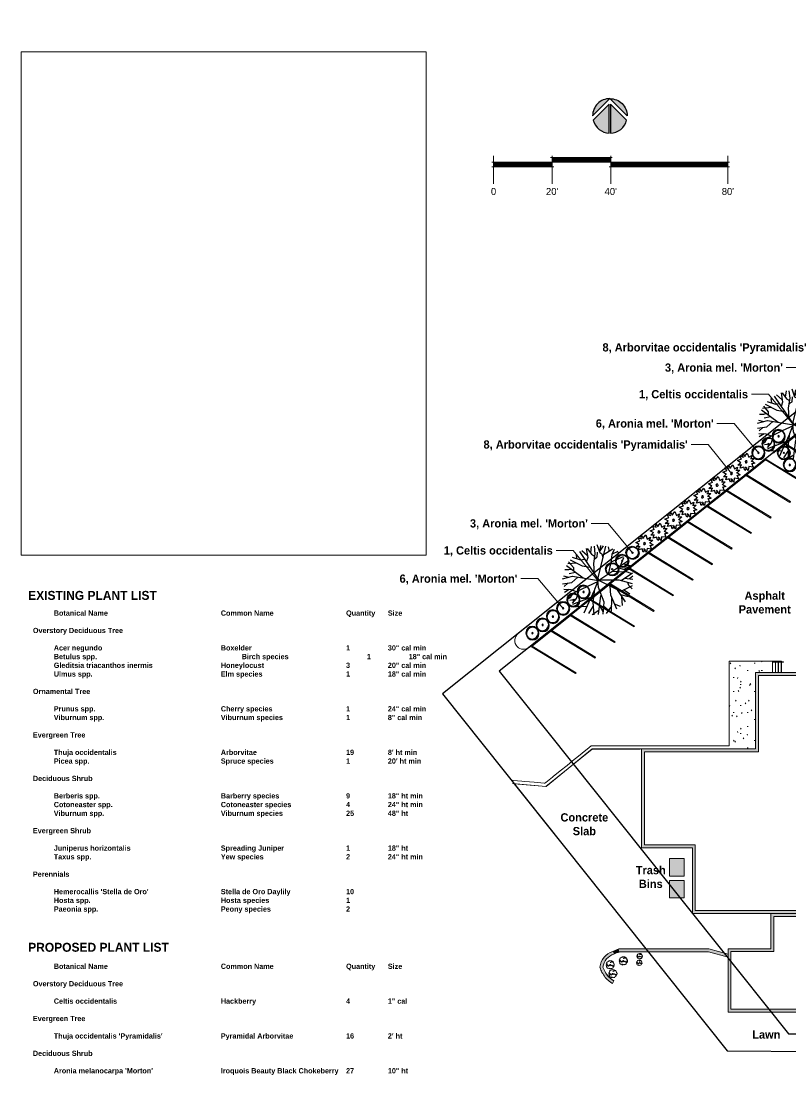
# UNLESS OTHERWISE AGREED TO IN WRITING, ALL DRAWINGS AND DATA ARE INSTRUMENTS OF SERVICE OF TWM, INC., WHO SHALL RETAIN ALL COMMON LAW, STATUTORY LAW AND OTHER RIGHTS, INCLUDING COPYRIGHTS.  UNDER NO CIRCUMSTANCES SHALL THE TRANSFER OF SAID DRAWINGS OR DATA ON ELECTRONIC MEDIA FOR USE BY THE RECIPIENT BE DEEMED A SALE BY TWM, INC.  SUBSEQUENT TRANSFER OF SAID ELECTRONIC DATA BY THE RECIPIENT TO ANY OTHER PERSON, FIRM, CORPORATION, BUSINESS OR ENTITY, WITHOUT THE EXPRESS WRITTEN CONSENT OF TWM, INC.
# Model space of a CAD drawing. Header units: feet. Extents: x 2366571 to 2367131, y 711991 to 712371.
# Drawn here: x 2366571 to 2366833.8, y 712011.8 to 712371.4 of the extents above; entities that cross this region are included whole.
import ezdxf
from ezdxf.enums import TextEntityAlignment as Align

# ---------------------------------------------------------------- set-up
doc = ezdxf.new("R2010")
doc.units = ezdxf.units.FT
doc.header["$MEASUREMENT"] = 0
for name, color, linetype, lineweight in [('A-FLOR-HRAL', 11, 'Continuous', 9), ('C-BLDG-PADS', 91, 'Continuous', 9), ('G-ANNO-TEXT', 231, 'Continuous', 9), ('PDF_Geometry', 1, 'Continuous', 9), ('Q-SPCQ', 91, 'Continuous', 9), ('S-FNDN', 32, 'Continuous', 9), ('S-STRS', 31, 'Continuous', 9)]:
    doc.layers.add(name, color=color, linetype=linetype, lineweight=lineweight)
for name, color, linetype in [('C-ANNO', 7, 'Continuous'), ('C-BLDG-OTLN', 110, 'Continuous'), ('C-PRKG-CONC-PATT', 1, 'Continuous'), ('C-PRKG-CURB', 255, 'Continuous'), ('C-PRKG-STRP', 190, 'Continuous'), ('C-PROP-LINE', 230, 'Continuous'), ('C-TOPO', 7, 'Continuous'), ('L-PLNT-TREE', 70, 'Continuous')]:
    doc.layers.add(name, color=color, linetype=linetype)
doc.styles.add('Century Gothic_B', font='GOTHICB.TTF', dxfattribs={"height": 33.75})
doc.styles.add('Design', font='stylu.ttf', dxfattribs={"width": 0.8, "height": 0.0938})
doc.styles.get("Standard").update_dxf_attribs({"font": 'ARIALN.TTF', "width": 0.8})
picture_1 = doc.add_image_def('image1.jpg', size_in_pixel=(4790, 5950))

# ---------------------------------------------------------------- blocks, each defined once
blk = doc.blocks.new('Family - ___-1442676-SITE PLAN')
at = {"layer": 'C-PROP-LINE'}
for p, q in [((-924.2, 14353.7), (-4154.5, 11776)), ((-534.1, 14165.8), (-924.2, 14353.7)), ((-4154.5, 11776), (-2969.6, 10291.1)), ((-2969.6, 10291.1), (-534.6, 10277.4))]:
    blk.add_line(p, q, dxfattribs=at)
blk = doc.blocks.new('Family - ___-1416994-SITE PLAN')
at = {"layer": 'C-PROP-LINE'}
for p, q in [((-933.8, 14438.2), (-4387, 11682.6)), ((-534.1, 14245.7), (-933.8, 14438.2)), ((-534.1, 14196.2), (-534.1, 14245.7)), ((-534.6, 10205.4), (-534.1, 14193.5)), ((-534.1, 14193.5), (-534.1, 14196.2)), ((-4387, 11682.6), (-3220.3, 10220.5)), ((-3220.3, 10220.5), (-534.6, 10205.4))]:
    blk.add_line(p, q, dxfattribs=at)
blk = doc.blocks.new('Railing - Lapeyre - 1 1_2_ Post-1355956-SITE PLAN')
at = {"layer": 'A-FLOR-HRAL'}
blk.add_hatch(color=256, dxfattribs=at).paths.add_polyline_path([(0.7, 0.2), (0.4, 0.7), (0, 0.7), (-0.5, 0.5), (-0.8, 0), (-0.7, -0.2), (-0.4, -0.6), (0, -0.8), (0.5, -0.5), (0.7, 0)], flags=0)
for start, end in [(360, 180), (180, 360)]:
    blk.add_arc((0, 0), 0.75, start, end, dxfattribs=at)
blk = doc.blocks.new('Railing - Lapeyre - 1 1_2_ Post-V37-SITE PLAN')
at = {"layer": 'A-FLOR-HRAL'}
blk.add_hatch(color=256, dxfattribs=at).paths.add_polyline_path([(0.7, 0), (0.6, 0.4), (0.3, 0.7), (-0.1, 0.7), (-0.7, 0.3), (-0.8, 0), (-0.7, -0.3), (-0.3, -0.7), (0.1, -0.7), (0.6, -0.4), (0.7, -0.2)], flags=0)
for start, end in [(360, 180), (180, 255), (270, 360)]:
    blk.add_arc((0, 0), 0.75, start, end, dxfattribs=at)
blk = doc.blocks.new('Railing - Railing-1340472-SITE PLAN')
at = {"layer": 'A-FLOR-HRAL'}
for points in [[(-3034, 11812.3), (-3026.2, 11812.4), (-3026.2, 11813.8), (-3034, 11813.7), (-3033.8, 11813), (-3034, 11812.5), (-3034.4, 11812.3)], [(-3010.6, 11812.3), (-2990.4, 11812.3), (-2990.8, 11812.7), (-2991, 11813), (-2990.9, 11813.4), (-2990.4, 11813.8), (-3026.2, 11813.8), (-3026.2, 11812.3), (-3013.3, 11812.3)]]:
    blk.add_hatch(color=256, dxfattribs=at).paths.add_polyline_path(points, flags=0)
for p, q in [((-3026.2, 11813.8), (-3034.6, 11813.8)), ((-3026.2, 11812.3), (-3034.6, 11812.3)), ((-2990.2, 11813.8), (-3026.2, 11813.8)), ((-2990.2, 11812.3), (-3026.2, 11812.3))]:
    blk.add_line(p, q, dxfattribs=at)
at = {"rotation": 270}
for name, p in [('Railing - Lapeyre - 1 1_2_ Post-V37-SITE PLAN', (-3034.6, 11813)), ('Railing - Lapeyre - 1 1_2_ Post-1355956-SITE PLAN', (-2990.2, 11813))]:
    blk.add_blockref(name, p, dxfattribs=at)
blk = doc.blocks.new('Trash_Bin_3753 - 6-Yard Bin-1391954-SITE PLAN')
at = {"layer": 'Q-SPCQ'}
blk.add_hatch(color=256, dxfattribs=at).paths.add_polyline_path([(36, 30), (-36, 30), (-36, -30), (36, -30), (36, 28.2)], flags=0)
for p, q in [((-36, -30), (-36, 30)), ((-36, 30), (36, 30)), ((36, 30), (36, -30)), ((-36, -30), (36, -30))]:
    blk.add_line(p, q, dxfattribs=at)
blk = doc.blocks.new('north4')
at = {"layer": 'C-ANNO'}
h = blk.add_hatch(color=256, dxfattribs=at)
h.dxf.hatch_style = 1
h.paths.add_polyline_path([(0.662, 0.083, 0.414214), (0.201, -0.378)])
h.paths.add_polyline_path([(0.662, 0.083), (1.122, -0.378, 0.414214)])
h.paths.add_polyline_path([(1.108, -0.493), (0.678, -0.063), (0.678, -0.839, 0.3322)])
h.paths.add_polyline_path([(0.646, -0.839), (0.646, -0.063), (0.215, -0.493, 0.332263)])
at = {"layer": 'C-ANNO', "linetype": 'Continuous', "flags": 128}
for points in [[(0.662, 0.083), (0.662, 0.083, 0.414214), (0.201, -0.378)], [(0.662, 0.083), (0.662, 0.083, -0.414214), (1.122, -0.378)], [(0.646, -0.839), (0.646, -0.063), (0.215, -0.493, 0.332263)], [(0.678, -0.839, 0.3322), (1.108, -0.493), (0.678, -0.063)]]:
    blk.add_lwpolyline(points, format="xyb", close=True, dxfattribs=at)
blk = doc.blocks.new('Deciduous-Tree4')
for p, q in [((-2.2, 5.42), (-1.95, 3.84)), ((-2.05, 5.42), (-1.29, 4.4)), ((-1.34, 5.73), (-1.49, 4.65)), ((-0.88, 5.77), (-0.73, 4.5)), ((-0.37, 6.08), (0.09, 4.7)), ((1.11, 5.77), (-0.21, 0.41)), ((0.24, 5.93), (0.04, 4.8)), ((0.04, 4.8), (0.75, 5.83)), ((1.52, 5.67), (1.7, 4.89)), ((-4.6, 3.94), (-3.18, 3.48)), ((-3.94, 4.45), (-3.84, 3.68)), ((-3.38, 4.86), (-0.62, 0.77)), ((-2.97, 5.06), (-2.05, 4.24)), ((-1.95, 3.84), (-2.19, 3.08)), ((-1.29, 4.4), (-0.78, 4.09)), ((-0.73, 4.5), (-0.98, 2.86)), ((-0.37, 3.84), (-0.88, 3.53)), ((-0.32, 4.75), (-0.37, 3.89)), ((0.09, 4.7), (0.45, 4.5)), ((0.45, 4.5), (0.63, 3.84)), ((2.34, 5.26), (0.72, 4.3)), ((2.19, 4.35), (1.98, 3.02)), ((4.12, 3.99), (1.98, 3.07)), ((2.59, 5.21), (2.19, 4.35)), ((3.21, 4.86), (2.23, 4.4)), ((3.26, 4.75), (3.05, 3.53)), ((4.18, 3.78), (3.56, 2.4)), ((-5.58, 2.51), (-2.71, 0.41)), ((-5.37, 2.81), (-3.84, 2.97)), ((-5.22, 3.12), (-4.4, 2.15)), ((-5.17, 1.79), (-4.81, 1.89)), ((-4.96, 3.48), (-2.92, 2.46)), ((-4.4, 2.15), (-4.4, 1.64)), ((-3.18, 3.48), (-2.49, 3.57)), ((-2.92, 2.46), (-1.59, 2.2)), ((-0.98, 2.86), (-0.93, 2)), ((-0.93, 2), (-0.93, 1.18)), ((4.89, 3.22), (-0.06, -0.04)), ((1.98, 3.02), (1.52, 1.03)), ((4.23, 1.79), (3.11, 2.08)), ((5.25, 2.4), (4.23, 1.79)), ((4.53, 2.56), (4.24, 2.81)), ((5.4, 2.1), (4.28, 1.33)), ((5.3, 2.46), (4.53, 2.56)), ((-6.24, 0.21), (-4.55, 0.67)), ((-6.09, 0.72), (-5.22, 0.52)), ((-5.88, 1.79), (-5.17, 1.79)), ((-5.12, 1.13), (-4.04, 1.38)), ((-4.66, -0.4), (-3.64, 0.52)), ((-4.55, 0.67), (-0.11, -0.04)), ((-0.62, 0.77), (-0.14, 0.02)), ((-0.21, 0.41), (-0.06, -0.15)), ((3.72, -1.93), (-0.16, 0.01)), ((3.41, 0.01), (-0.11, 0.01)), ((4.28, 1.33), (2.23, 1.49)), ((5.71, -0.61), (3.41, 0.01)), ((5.71, 1.18), (3.77, -0.1)), ((5.66, 1.74), (4.23, 1.79)), ((5.76, 0.11), (4.33, 0.26)), ((5.66, 1.08), (4.47, 1.49)), ((5.76, 0.67), (5.2, 0.21)), ((-6.24, -0.61), (-4.66, -0.4)), ((-6.04, -1.52), (-4.81, -1.58)), ((-5.98, -1.07), (-5.32, -0.5)), ((-5.93, -2.04), (-5.11, -1.55)), ((-5.42, -2.7), (-1.95, -1.01)), ((-4.81, -1.58), (-3.91, -1.93)), ((-3.84, -3.11), (-3.43, -1.73)), ((-2.56, -5.56), (-0.78, -1.73)), ((-1.95, -1.01), (-0.12, -0.19)), ((-1.03, -3.77), (-0.73, -1.52)), ((-0.73, -1.52), (-0.16, -0.1)), ((-0.11, -1.27), (-0.21, -0.04)), ((0.86, -3.77), (-0.11, -1.27)), ((1.98, -2.55), (1.89, -1.02)), ((4.48, -3.72), (3.11, -1.65)), ((5.61, -0.96), (3.72, -1.93)), ((5.25, -2.39), (4.18, -1.68)), ((5.04, -0.91), (4.89, -0.4)), ((5.61, -1.48), (5.04, -0.91)), ((-5.22, -3.16), (-4.91, -2.96)), ((-5.02, -3.41), (-3.89, -3.21)), ((-4.91, -2.96), (-4.45, -2.24)), ((-4.55, -3.92), (-3.84, -3.11)), ((-4.5, -4.08), (-1.39, -2.9)), ((-0.11, -5.86), (0.3, -2.6)), ((3, -4.94), (1.98, -2.55)), ((2.13, -5.3), (2.19, -3.12)), ((4.99, -2.85), (3.69, -2.53)), ((3.97, -4.33), (3.88, -2.85)), ((-4.09, -4.43), (-2.07, -4.48)), ((-3.53, -4.89), (-3.02, -4.43)), ((-1.75, -5.71), (-1.02, -4.52)), ((-1.18, -5.86), (-0.06, -5.15)), ((-0.88, -5.91), (-1.03, -3.77)), ((0.7, -5.35), (0.07, -4.27)), ((0.7, -5.81), (0.86, -3.77)), ((1.93, -5.45), (0.78, -4.5)), ((1.26, -5.71), (2.16, -4.44)), ((3.67, -4.53), (2.64, -4.13))]:
    blk.add_line(p, q)
at = {"flags": 1}
for tag, p in [('SCI_NAME', (-5.14, -8.93)), ('COM_NAME', (-5.14, -12.93)), ('SIZE', (-5.14, -16.93)), ('ROOT_COND', (-5.14, -20.93)), ('REMARK', (-5.14, -24.93)), ('CODE', (-5.14, -28.93))]:
    blk.add_attdef(tag, text='', height=2.4, dxfattribs=at).set_placement(p, align=Align.BOTTOM_LEFT)
blk = doc.blocks.new('Evergreen-Tree5')
for p, q in [((-6.01, -0.01), (-3.76, 1.12)), ((-3.76, 0.37), (-5.26, 2.99)), ((-5.26, 2.99), (-2.26, 2.99)), ((-2.26, 2.99), (-2.26, 5.62)), ((-2.26, 5.62), (-0.01, 3.37)), ((-1.13, 3.74), (-0.01, 5.99)), ((-0.38, 0.64), (-0.76, -0.01)), ((0.37, 0.64), (-0.38, 0.64)), ((-0.01, 5.99), (1.12, 3.74)), ((0.74, -0.01), (0.37, 0.64)), ((1.12, 3.74), (3.37, 4.87)), ((2.62, 2.62), (5.24, 2.99)), ((3.37, 4.87), (2.99, 2.24)), ((3.37, 1.12), (5.99, -0.01)), ((5.24, 2.99), (3.74, 1.12)), ((-3.76, -1.13), (-6.01, -0.01)), ((-5.26, -3.01), (-3.38, -0.76)), ((-2.63, -2.63), (-5.26, -3.01)), ((-3.38, -4.88), (-3.01, -2.26)), ((-1.51, -3.38), (-3.38, -4.88)), ((-0.01, -6.01), (-1.51, -3.38)), ((-0.76, -0.01), (-0.38, -0.66)), ((-0.38, -0.66), (0.37, -0.66)), ((1.49, -3.38), (-0.01, -6.01)), ((0.37, -0.66), (0.74, -0.01)), ((2.99, -5.26), (1.12, -3.38)), ((4.87, -3.38), (2.24, -3.01)), ((2.62, -2.63), (2.99, -5.26)), ((5.99, -0.01), (3.37, -1.51)), ((3.37, -1.13), (4.87, -3.38))]:
    blk.add_line(p, q)
at = {"flags": 1}
for tag, p in [('SCI_NAME', (-5.08, -8.89)), ('SIZE', (-5.08, -16.89)), ('COM_NAME', (-5.08, -12.89)), ('ROOT_COND', (-5.08, -20.89)), ('CODE', (-5.08, -28.89)), ('REMARK', (-5.08, -24.89))]:
    blk.add_attdef(tag, text='', height=2.4, dxfattribs=at).set_placement(p, align=Align.BOTTOM_LEFT)
blk = doc.blocks.new('Deciduous-Tree2')
for centre, radius in [((-0.29, 0.29), 5.72), ((0.33, -0.34), 5.72), ((0, 0), 0.6)]:
    blk.add_circle(centre, radius)
at = {"flags": 1}
for tag, p in [('SCI_NAME', (-5.07, -8.88)), ('SIZE', (-5.07, -16.88)), ('COM_NAME', (-5.07, -12.88)), ('ROOT_COND', (-5.07, -20.88)), ('CODE', (-5.07, -28.88)), ('REMARK', (-5.07, -24.88))]:
    blk.add_attdef(tag, text='', height=2.4, dxfattribs=at).set_placement(p, align=Align.BOTTOM_LEFT)

msp = doc.modelspace()

# ---------------------------------------------------------------- hatches: boundary and pattern name
at = {"layer": 'C-BLDG-OTLN', "lineweight": 5}
h = msp.add_hatch(color=1, dxfattribs=at)
h.dxf.hatch_style = 1
h.paths.add_polyline_path([(2366918.97, 712055.23), (2366918.97, 712066.86), (2366826.96, 712066.86), (2366826.96, 712054.86), (2366812.38, 712054.86), (2366812.38, 712033.19), (2366987.39, 712033.19), (2366987.39, 712102.29), (2366991.39, 712102.29), (2366991.4, 712114.34), (2366987.4, 712114.34), (2366987.41, 712208.45), (2366899.22, 712208.45), (2366899.21, 712182.41), (2366917.31, 712182.34), (2366917.41, 712161.24), (2366948.36, 712161.49), (2366948.36, 712055.23)])
h.paths.add_polyline_path([(2366918.97, 712034.19), (2366986.39, 712034.19), (2366986.39, 712103.29), (2366990.39, 712103.29), (2366990.4, 712113.34), (2366986.4, 712113.34), (2366986.41, 712207.45), (2366900.22, 712207.45), (2366900.21, 712183.41), (2366918.31, 712183.34), (2366918.4, 712162.25), (2366949.36, 712162.5), (2366949.36, 712054.23), (2366918.97, 712054.23)], flags=16)
h.paths.add_polyline_path([(2366917.97, 712065.86), (2366827.96, 712065.86), (2366827.96, 712053.86), (2366813.38, 712053.86), (2366813.38, 712034.19), (2366917.97, 712034.19)], flags=16)
h = msp.add_hatch(color=1, dxfattribs=at)
h.dxf.hatch_style = 1
h.paths.add_polyline_path([(2366822.74, 712148.12), (2366948.36, 712148.12), (2366948.36, 712149.12), (2366821.74, 712149.12), (2366821.74, 712123.05), (2366782.88, 712123.05), (2366782.88, 712089.29), (2366800.19, 712089.29), (2366800.19, 712066.97), (2366800.29, 712066.86), (2366948.36, 712066.86), (2366948.36, 712067.86), (2366801.19, 712067.86), (2366801.19, 712090.29), (2366783.88, 712090.29), (2366783.88, 712122.05), (2366822.74, 712122.05)])
at = {"layer": 'C-BLDG-PADS', "lineweight": 5}
h = msp.add_hatch(dxfattribs=at)
h.set_pattern_fill('FP_4', color=1, scale=0.083333, style=0, pattern_type=2)
h.set_pattern_definition([(0, (2367080.477, 711168.255), (9.6, 2.4), [0.396, -6.804, 0.396, -6.804, -38.4]), (0, (2367080.477, 711168.255), (9.6, 2.4), [-14.4, 0.396, -14.004, 0.396, -6.804, -16.8]), (0, (2367080.477, 711168.255), (9.6, 2.4), [-36, 0.396, -4.404, 0.396, -11.604]), (120, (2367084.077, 711169.455), (-6.878461, 7.113844), [0.396, -6.804, 0.396, -6.804, -38.4]), (120, (2367084.077, 711169.455), (-6.878461, 7.113844), [-14.4, 0.396, -14.004, 0.396, -6.804, -16.8]), (120, (2367084.077, 711169.455), (-6.878461, 7.113844), [-36, 0.396, -4.404, 0.396, -11.604]), (240, (2367085.277, 711174.255), (-2.721539, -9.513844), [0.396, -6.804, 0.396, -6.804, -38.4]), (240, (2367085.277, 711174.255), (-2.721539, -9.513844), [-14.4, 0.396, -14.004, 0.396, -6.804, -16.8]), (240, (2367085.277, 711174.255), (-2.721539, -9.513844), [-36, 0.396, -4.404, 0.396, -11.604])])
h.paths.add_polyline_path([(2366821.69, 712123.15), (2366821.69, 712149.14), (2366827.6, 712149.14), (2366827.6, 712152.61), (2366813.11, 712152.62), (2366813.1, 712123.39), (2366813.07, 712123.36), (2366813.03, 712123.35), (2366813, 712123.38), (2366812.98, 712123.41), (2366812.99, 712152.75), (2366827.6, 712152.75), (2366827.6, 712152.91), (2366812.81, 712152.91), (2366812.81, 712123.15), (2366814.23, 712123.15)], flags=0)
at = {"layer": 'S-FNDN', "lineweight": 5}
for points in [[(2366773.44, 712052.98), (2366774.02, 712053.28), (2366774.72, 712053.59), (2366775.22, 712053.79), (2366775.05, 712054.79), (2366774.19, 712054.46), (2366773.7, 712054.24), (2366773.06, 712053.91), (2366773.41, 712053.06)], [(2366805.69, 712053.79), (2366805.82, 712054.79), (2366775.05, 712054.79), (2366775.22, 712053.79), (2366802.88, 712053.79)], [(2366812.38, 712051.97), (2366812.38, 712053.01), (2366805.82, 712054.79), (2366805.69, 712053.79), (2366811.39, 712052.24)], [(2366768.67, 712048.48), (2366769.66, 712048.58), (2366769.74, 712049.07), (2366769.88, 712049.57), (2366770.01, 712049.95), (2366770.15, 712050.26), (2366770.4, 712050.7), (2366770.6, 712051.01), (2366770.88, 712051.36), (2366771.22, 712051.72), (2366771.5, 712051.98), (2366771.85, 712052.24), (2366772.22, 712052.48), (2366772.61, 712052.68), (2366773.17, 712052.9), (2366773.44, 712052.98), (2366773.06, 712053.91), (2366772.54, 712053.73), (2366772.02, 712053.5), (2366771.58, 712053.25), (2366771.17, 712052.98), (2366770.88, 712052.76), (2366770.48, 712052.4), (2366770.17, 712052.07), (2366769.85, 712051.67), (2366769.57, 712051.27), (2366769.27, 712050.72), (2366769.11, 712050.4), (2366768.92, 712049.87), (2366768.79, 712049.42), (2366768.69, 712048.84), (2366768.65, 712048.57)]]:
    msp.add_hatch(color=1, dxfattribs=at).paths.add_polyline_path(points, flags=0)
h = msp.add_hatch(color=1, dxfattribs=at)
h.paths.add_polyline_path([(2366772.91, 712042.99), (2366772.95, 712043.06), (2366772.7, 712043.13), (2366772.91, 712042.99)], flags=0)
h.paths.add_polyline_path([(2366773.02, 712043.17), (2366773.42, 712043.85), (2366772.91, 712044.18), (2366772.41, 712044.56), (2366772.07, 712044.85), (2366771.66, 712045.24), (2366771.18, 712045.79), (2366770.89, 712046.16), (2366770.62, 712046.56), (2366770.26, 712047.16), (2366770.07, 712047.54), (2366769.85, 712048.05), (2366769.66, 712048.58), (2366768.67, 712048.48), (2366768.68, 712048.35), (2366768.9, 712047.75), (2366769.11, 712047.25), (2366769.32, 712046.79), (2366770.39, 712045.37), (2366770.45, 712045.29), (2366771.55, 712044.14), (2366772, 712043.7), (2366772.39, 712043.36), (2366772.38, 712043.35), (2366772.91, 712043.2)], flags=0)

# ---------------------------------------------------------------- linework, layer by layer
at = {"color": 1, "lineweight": 5}
for p, q in [((2366732.32, 712315.85), (2366732.32, 712325.45)), ((2366751.78, 712324.92), (2366772.85, 712324.92)), ((2366752.32, 712315.85), (2366752.32, 712325.45)), ((2366772.32, 712315.85), (2366772.32, 712325.45)), ((2366812.32, 712315.85), (2366812.32, 712325.45)), ((2366731.78, 712323.32), (2366812.85, 712323.32)), ((2366731.78, 712321.72), (2366752.85, 712321.72)), ((2366771.78, 712321.72), (2366812.85, 712321.72))]:
    msp.add_line(p, q, dxfattribs=at)
at = {"color": 1, "lineweight": 5, "const_width": 1.6}
for points in [[(2366752.32, 712324.12), (2366772.32, 712324.12)], [(2366732.32, 712322.52), (2366752.32, 712322.52)], [(2366772.32, 712322.52), (2366812.32, 712322.52)]]:
    msp.add_lwpolyline(points, dxfattribs=at)
at = {"layer": 'C-BLDG-OTLN', "color": 1, "lineweight": 5, "flags": 128}
for points in [[(2366948.36, 712161.49), (2366917.41, 712161.24), (2366917.31, 712182.34), (2366899.21, 712182.41), (2366899.22, 712208.45), (2366987.41, 712208.45), (2366987.4, 712114.34), (2366991.4, 712114.34), (2366991.39, 712102.29), (2366987.39, 712102.29), (2366987.39, 712033.19), (2366812.38, 712033.19), (2366812.38, 712054.86), (2366826.96, 712054.86), (2366826.96, 712066.86), (2366918.97, 712066.86), (2366918.97, 712055.23), (2366948.36, 712055.23), (2366948.36, 712161.5)], [(2366948.36, 712149.12), (2366821.74, 712149.12), (2366821.74, 712123.05), (2366782.88, 712123.05), (2366782.88, 712089.29), (2366800.19, 712089.29), (2366800.19, 712066.86), (2366948.36, 712066.86)], [(2366948.36, 712148.12), (2366822.74, 712148.12), (2366822.74, 712122.05), (2366783.88, 712122.05), (2366783.88, 712090.29), (2366801.19, 712090.29), (2366801.19, 712067.86), (2366948.36, 712067.86)]]:
    msp.add_lwpolyline(points, dxfattribs=at)
msp.add_lwpolyline([(2366917.97, 712034.19), (2366813.38, 712034.19), (2366813.38, 712053.86), (2366827.96, 712053.86), (2366827.96, 712065.86), (2366917.97, 712065.86)], close=True, dxfattribs=at)
at = {"layer": 'C-BLDG-PADS', "color": 1, "lineweight": 5}
for p, q in [((2366827.6, 712152.75), (2366827.6, 712152.91)), ((2366827.6, 712149.14), (2366827.6, 712152.61))]:
    msp.add_line(p, q, dxfattribs=at)
at = {"layer": 'C-PRKG-CONC-PATT', "color": 1, "lineweight": 5, "flags": 128}
msp.add_lwpolyline([(2366826.96, 712066.86), (2366826.96, 712054.86), (2366812.38, 712054.86), (2366812.38, 712052.97), (2366805.79, 712054.8), (2366784.89, 712054.79), (2366784.85, 712054.84), (2366784.46, 712054.84), (2366784.34, 712055.05), (2366784.16, 712055.05), (2366784.07, 712055.11), (2366739.33, 712111.18), (2366750.25, 712110.18), (2366766.02, 712123.06), (2366782.88, 712123.05), (2366782.88, 712089.29), (2366800.19, 712089.28), (2366800.2, 712066.86), (2366826.96, 712066.86), (2366826.96, 712066.86), (2366826.96, 712066.86)], dxfattribs=at)
at = {"layer": 'C-PRKG-CURB', "color": 1, "lineweight": 5, "flags": 128}
msp.add_lwpolyline([(2366978.56, 712340.17), (2366975.18, 712341.32), (2366971.38, 712340.08), (2366965.74, 712335.52), (2366938.69, 712317.63), (2366920.73, 712303.44, -0.079995), (2366915.17, 712300.35), (2366915.17, 712300.35, 0.079382), (2366909.67, 712297.23), (2366740.7, 712162.4, 0.442568), (2366740.41, 712157.96), (2366740.41, 712157.96, 0.386416), (2366744.44, 712157.71), (2366825.09, 712222.06), (2366838.58, 712213.82, 0.311485), (2366841.98, 712214.01), (2366843.39, 712215.11, 0.52499), (2366843.12, 712220.04), (2366831.47, 712227.15), (2366911.6, 712291.09)], format="xyb", dxfattribs=at)
at = {"layer": 'C-PRKG-STRP', "color": 1, "lineweight": 5}
for p, q in [((2366838.4, 712232.68), (2366831.47, 712227.15)), ((2366832.05, 712227.19), (2366838.42, 712232.28)), ((2366831.47, 712227.15), (2366846.83, 712217.77)), ((2366847, 712218.06), (2366832.05, 712227.19)), ((2366825.09, 712222.06), (2366818.16, 712216.53)), ((2366818.74, 712216.57), (2366825.12, 712221.66)), ((2366840.35, 712212.74), (2366825.09, 712222.06)), ((2366825.12, 712221.66), (2366840.17, 712212.46)), ((2366818.44, 712216.75), (2366811.5, 712211.22)), ((2366812.08, 712211.26), (2366818.46, 712216.35)), ((2366818.16, 712216.53), (2366833.52, 712207.15)), ((2366833.69, 712207.43), (2366818.44, 712216.75)), ((2366818.46, 712216.35), (2366833.52, 712207.15)), ((2366833.69, 712207.43), (2366818.74, 712216.57)), ((2366811.78, 712211.44), (2366804.85, 712205.91)), ((2366805.43, 712205.95), (2366811.81, 712211.04)), ((2366811.5, 712211.22), (2366826.87, 712201.84)), ((2366827.04, 712202.12), (2366811.78, 712211.44)), ((2366811.81, 712211.04), (2366826.87, 712201.84)), ((2366827.04, 712202.12), (2366812.08, 712211.26)), ((2366805.13, 712206.13), (2366798.2, 712200.6)), ((2366798.78, 712200.64), (2366805.15, 712205.73)), ((2366804.85, 712205.91), (2366820.21, 712196.53)), ((2366820.39, 712196.81), (2366805.13, 712206.13)), ((2366805.15, 712205.73), (2366820.21, 712196.53)), ((2366820.39, 712196.81), (2366805.43, 712205.95)), ((2366833.52, 712207.15), (2366833.69, 712207.43)), ((2366833.52, 712207.15), (2366833.69, 712207.43)), ((2366826.87, 712201.84), (2366827.04, 712202.12)), ((2366826.87, 712201.84), (2366827.04, 712202.12)), ((2366798.47, 712200.82), (2366791.54, 712195.29)), ((2366798.47, 712200.82), (2366791.54, 712195.29)), ((2366792.12, 712195.33), (2366798.5, 712200.42)), ((2366792.12, 712195.33), (2366798.5, 712200.42)), ((2366798.2, 712200.6), (2366813.56, 712191.22)), ((2366813.73, 712191.5), (2366798.47, 712200.82)), ((2366798.5, 712200.42), (2366813.56, 712191.22)), ((2366813.73, 712191.5), (2366798.78, 712200.64)), ((2366791.82, 712195.51), (2366784.89, 712189.98)), ((2366785.47, 712190.02), (2366791.84, 712195.11)), ((2366791.54, 712195.29), (2366806.9, 712185.91)), ((2366807.08, 712186.19), (2366791.82, 712195.51)), ((2366791.84, 712195.11), (2366806.9, 712185.91)), ((2366807.08, 712186.19), (2366792.12, 712195.33)), ((2366820.21, 712196.53), (2366820.39, 712196.81)), ((2366820.21, 712196.53), (2366820.39, 712196.81)), ((2366813.56, 712191.22), (2366813.73, 712191.5)), ((2366813.56, 712191.22), (2366813.73, 712191.5)), ((2366785.16, 712190.2), (2366778.23, 712184.67)), ((2366785.16, 712190.2), (2366778.23, 712184.67)), ((2366778.81, 712184.71), (2366785.19, 712189.8)), ((2366778.81, 712184.71), (2366785.19, 712189.8)), ((2366784.89, 712189.98), (2366800.25, 712180.6)), ((2366800.42, 712180.88), (2366785.16, 712190.2)), ((2366785.19, 712189.8), (2366800.25, 712180.6)), ((2366800.42, 712180.88), (2366785.47, 712190.02)), ((2366778.51, 712184.89), (2366771.58, 712179.36)), ((2366778.51, 712184.89), (2366771.58, 712179.36)), ((2366772.16, 712179.4), (2366778.53, 712184.49)), ((2366772.16, 712179.4), (2366778.53, 712184.49)), ((2366778.23, 712184.67), (2366793.59, 712175.29)), ((2366793.77, 712175.57), (2366778.51, 712184.89)), ((2366778.53, 712184.49), (2366793.59, 712175.29)), ((2366793.77, 712175.57), (2366778.81, 712184.71)), ((2366806.9, 712185.91), (2366807.08, 712186.19)), ((2366806.9, 712185.91), (2366807.08, 712186.19)), ((2366800.25, 712180.6), (2366800.42, 712180.88)), ((2366800.25, 712180.6), (2366800.42, 712180.88)), ((2366771.85, 712179.58), (2366764.92, 712174.05)), ((2366765.5, 712174.09), (2366771.88, 712179.18)), ((2366771.58, 712179.36), (2366786.94, 712169.98)), ((2366787.11, 712170.26), (2366771.85, 712179.58)), ((2366771.88, 712179.18), (2366786.94, 712169.98)), ((2366787.11, 712170.26), (2366772.16, 712179.4)), ((2366765.2, 712174.27), (2366758.27, 712168.74)), ((2366758.85, 712168.78), (2366765.23, 712173.87)), ((2366764.92, 712174.05), (2366780.28, 712164.67)), ((2366780.46, 712164.95), (2366765.2, 712174.27)), ((2366765.23, 712173.87), (2366780.28, 712164.67)), ((2366780.46, 712164.95), (2366765.5, 712174.09)), ((2366793.59, 712175.29), (2366793.77, 712175.57)), ((2366793.59, 712175.29), (2366793.77, 712175.57)), ((2366786.94, 712169.98), (2366787.11, 712170.26)), ((2366786.94, 712169.98), (2366787.11, 712170.26)), ((2366758.55, 712168.96), (2366751.61, 712163.43)), ((2366752.19, 712163.47), (2366758.57, 712168.56)), ((2366758.27, 712168.74), (2366773.63, 712159.36)), ((2366773.8, 712159.64), (2366758.55, 712168.96)), ((2366758.57, 712168.56), (2366773.63, 712159.36)), ((2366773.8, 712159.64), (2366758.85, 712168.78)), ((2366751.89, 712163.65), (2366744.96, 712158.12)), ((2366745.54, 712158.16), (2366751.92, 712163.25)), ((2366751.61, 712163.43), (2366766.98, 712154.05)), ((2366767.15, 712154.33), (2366751.89, 712163.65)), ((2366751.92, 712163.25), (2366766.98, 712154.05)), ((2366767.15, 712154.33), (2366752.19, 712163.47)), ((2366780.28, 712164.67), (2366780.46, 712164.95)), ((2366780.28, 712164.67), (2366780.46, 712164.95)), ((2366773.63, 712159.36), (2366773.8, 712159.64)), ((2366773.63, 712159.36), (2366773.8, 712159.64)), ((2366744.96, 712158.12), (2366760.32, 712148.74)), ((2366760.5, 712149.02), (2366745.54, 712158.16)), ((2366766.98, 712154.05), (2366767.15, 712154.33)), ((2366766.98, 712154.05), (2366767.15, 712154.33)), ((2366760.32, 712148.74), (2366760.5, 712149.02))]:
    msp.add_line(p, q, dxfattribs=at)
at = {"layer": 'C-TOPO', "color": 1, "lineweight": 5}
for p, q in [((2366812.77, 712135.54), (2366812.77, 712152.95)), ((2366812.77, 712152.95), (2366830.6, 712152.95)), ((2366812.77, 712124.05), (2366812.77, 712135.54)), ((2366765, 712123.57), (2366760.14, 712119.65)), ((2366760.14, 712119.65), (2366765, 712123.57)), ((2366765.59, 712124.05), (2366765, 712123.57)), ((2366765, 712123.57), (2366765.59, 712124.05)), ((2366789.43, 712124.05), (2366765.59, 712124.05)), ((2366765.59, 712124.05), (2366789.43, 712124.05)), ((2366789.5, 712124.05), (2366789.43, 712124.05)), ((2366789.43, 712124.05), (2366789.5, 712124.05)), ((2366789.69, 712124.05), (2366789.5, 712124.05)), ((2366789.5, 712124.05), (2366789.69, 712124.05)), ((2366789.79, 712124.05), (2366789.69, 712124.05)), ((2366789.69, 712124.05), (2366789.79, 712124.05)), ((2366812.77, 712124.05), (2366789.79, 712124.05)), ((2366789.79, 712124.05), (2366812.77, 712124.05)), ((2366759.95, 712119.49), (2366757.4, 712117.43)), ((2366757.4, 712117.43), (2366759.95, 712119.49)), ((2366760.14, 712119.65), (2366759.98, 712119.52)), ((2366759.98, 712119.52), (2366760.14, 712119.65)), ((2366755.08, 712115.56), (2366752.64, 712113.58)), ((2366752.64, 712113.58), (2366755.08, 712115.56)), ((2366755.08, 712115.56), (2366757.4, 712117.43)), ((2366739.03, 712112.29), (2366738.39, 712112.35)), ((2366738.39, 712112.35), (2366738.56, 712112.15)), ((2366738.39, 712112.35), (2366739.03, 712112.29)), ((2366740.54, 712112.16), (2366739.03, 712112.29)), ((2366739.03, 712112.29), (2366740.54, 712112.16)), ((2366741.97, 712112.03), (2366740.54, 712112.16)), ((2366740.54, 712112.16), (2366741.97, 712112.03)), ((2366742.98, 712111.94), (2366741.97, 712112.03)), ((2366741.97, 712112.03), (2366742.98, 712111.94)), ((2366746.23, 712111.65), (2366742.98, 712111.94)), ((2366742.98, 712111.94), (2366746.23, 712111.65)), ((2366752.39, 712113.38), (2366750.13, 712111.56)), ((2366750.13, 712111.56), (2366752.39, 712113.38)), ((2366752.64, 712113.58), (2366752.39, 712113.38)), ((2366752.39, 712113.38), (2366752.64, 712113.58)), ((2366749.55, 712111.35), (2366746.23, 712111.65)), ((2366746.23, 712111.65), (2366749.55, 712111.35)), ((2366749.79, 712111.33), (2366749.55, 712111.35)), ((2366749.55, 712111.35), (2366749.79, 712111.33)), ((2366749.84, 712111.32), (2366749.79, 712111.33)), ((2366749.79, 712111.33), (2366749.84, 712111.32)), ((2366750.13, 712111.56), (2366749.84, 712111.32)), ((2366749.84, 712111.32), (2366750.13, 712111.56)), ((2366778.29, 712054.79), (2366776.39, 712054.79)), ((2366776.39, 712054.79), (2366778.29, 712054.79)), ((2366774.81, 712053.6), (2366774.97, 712053.68)), ((2366774.97, 712053.68), (2366774.81, 712053.6)), ((2366774.97, 712053.68), (2366775.04, 712053.71)), ((2366775.04, 712053.71), (2366774.97, 712053.68)), ((2366775.04, 712053.71), (2366775.16, 712053.76)), ((2366775.16, 712053.76), (2366775.04, 712053.71)), ((2366775.16, 712053.76), (2366775.22, 712053.79)), ((2366775.22, 712053.79), (2366775.16, 712053.76)), ((2366768.65, 712048.58), (2366768.64, 712048.5)), ((2366768.64, 712048.5), (2366768.65, 712048.58)), ((2366768.64, 712048.5), (2366768.64, 712048.48)), ((2366768.64, 712048.48), (2366768.64, 712048.5)), ((2366768.66, 712048.61), (2366768.65, 712048.58)), ((2366768.65, 712048.58), (2366768.66, 712048.61)), ((2366769.12, 712047.21), (2366769.14, 712047.16)), ((2366769.14, 712047.16), (2366769.12, 712047.21)), ((2366769.14, 712047.16), (2366769.17, 712047.11)), ((2366769.17, 712047.11), (2366769.14, 712047.16)), ((2366769.81, 712045.97), (2366769.84, 712045.92)), ((2366769.84, 712045.92), (2366769.81, 712045.97)), ((2366769.84, 712045.92), (2366769.86, 712045.89)), ((2366769.86, 712045.89), (2366769.84, 712045.92)), ((2366770.93, 712046.15), (2366770.4, 712046.92)), ((2366770.4, 712046.92), (2366770.93, 712046.15)), ((2366770.69, 712044.82), (2366770.71, 712044.79)), ((2366770.71, 712044.79), (2366770.69, 712044.82)), ((2366770.71, 712044.79), (2366770.75, 712044.76)), ((2366770.75, 712044.76), (2366770.71, 712044.79)), ((2366771.18, 712045.79), (2366770.93, 712046.15)), ((2366770.93, 712046.15), (2366771.18, 712045.79)), ((2366771.52, 712045.44), (2366771.23, 712045.73)), ((2366771.23, 712045.73), (2366771.52, 712045.44)), ((2366771.82, 712045.12), (2366771.52, 712045.44)), ((2366771.52, 712045.44), (2366771.82, 712045.12)), ((2366771.7, 712043.86), (2366771.74, 712043.81)), ((2366771.74, 712043.81), (2366771.7, 712043.86)), ((2366771.74, 712043.81), (2366771.79, 712043.78)), ((2366771.79, 712043.78), (2366771.74, 712043.81)), ((2366772.2, 712044.74), (2366771.82, 712045.12)), ((2366771.82, 712045.12), (2366772.2, 712044.74)), ((2366773.37, 712043.89), (2366772.28, 712044.67)), ((2366772.28, 712044.67), (2366773.37, 712043.89)), ((2366773.42, 712043.85), (2366773.37, 712043.89)), ((2366773.37, 712043.89), (2366773.42, 712043.85))]:
    msp.add_line(p, q, dxfattribs=at)
at = {"layer": 'G-ANNO-TEXT', "color": 1, "lineweight": 5, "flags": 128}
for points in [[(2366846.33, 712243.17), (2366838.05, 712253.2), (2366832.21, 712253.2)], [(2366834.68, 712233.66), (2366826.17, 712244.09), (2366820.34, 712244.09)], [(2366822.72, 712224.1), (2366814.44, 712234.13), (2366808.6, 712234.13)], [(2366813.57, 712217.03), (2366805.59, 712226.94), (2366799.75, 712226.94)], [(2366779.75, 712189.98), (2366771.47, 712200.01), (2366765.64, 712200.01)], [(2366768.02, 712180.36), (2366759.51, 712190.79), (2366753.67, 712190.79)], [(2366756.07, 712171), (2366747.44, 712181.15), (2366741.6, 712181.15)]]:
    msp.add_lwpolyline(points, dxfattribs=at)
at = {"layer": 'PDF_Geometry', "color": 1, "lineweight": 5, "flags": 128}
for points in [[(2366772.81, 712048.07), (2366772.54, 712048.14), (2366772.94, 712048.27), (2366773.14, 712048.34), (2366773.2, 712048.54), (2366773.07, 712048.54), (2366773.27, 712048.81), (2366773.47, 712048.95), (2366773.53, 712049.08), (2366773.33, 712049.08), (2366773.14, 712048.94), (2366772.87, 712049.01), (2366772.67, 712049.21), (2366772.47, 712049.07), (2366772.2, 712049.2), (2366772.47, 712049.14), (2366772.67, 712049.27), (2366772.93, 712049.07), (2366773.07, 712049.01), (2366773.33, 712049.14), (2366773.53, 712049.35), (2366773.46, 712049.75), (2366773.33, 712049.61), (2366773.26, 712050.14), (2366773.19, 712050.01), (2366773.13, 712050.48), (2366772.66, 712050.67), (2366772.59, 712050.61), (2366772.66, 712050.47), (2366772.86, 712050.47), (2366772.93, 712050.34), (2366772.86, 712050.27), (2366772.66, 712050.34), (2366772.46, 712050.34), (2366772.26, 712050.2), (2366772.19, 712050), (2366772.19, 712050.2), (2366772.33, 712050.34), (2366772.53, 712050.47), (2366772.52, 712050.74), (2366771.92, 712050.87), (2366771.99, 712050.6), (2366771.52, 712050.67), (2366771.59, 712050.53), (2366771.19, 712050.4), (2366770.93, 712050.19), (2366771.06, 712050.06), (2366770.73, 712049.59), (2366771.06, 712049.53), (2366771.27, 712049.2), (2366771.6, 712048.93), (2366771.93, 712049.13), (2366771.73, 712049.4), (2366772.07, 712049.14), (2366771.6, 712048.87), (2366771.27, 712049.13), (2366771, 712049.4), (2366770.73, 712049.39), (2366770.87, 712048.73), (2366770.94, 712048.93), (2366771.01, 712048.4), (2366771.41, 712048.13), (2366771.34, 712048.26), (2366771.87, 712048), (2366771.74, 712048.2), (2366772.34, 712048), (2366772.27, 712048.07)], [(2366777.33, 712049.44), (2366777.06, 712049.5), (2366777.46, 712049.57), (2366777.6, 712049.71), (2366777.73, 712049.91), (2366777.53, 712049.91), (2366777.79, 712050.17), (2366777.99, 712050.31), (2366777.99, 712050.44), (2366777.86, 712050.44), (2366777.66, 712050.31), (2366777.39, 712050.37), (2366777.19, 712050.57), (2366776.93, 712050.43), (2366776.72, 712050.57), (2366776.92, 712050.5), (2366777.19, 712050.64), (2366777.39, 712050.44), (2366777.59, 712050.37), (2366777.86, 712050.44), (2366778.06, 712050.71), (2366777.99, 712051.11), (2366777.86, 712050.97), (2366777.78, 712051.51), (2366777.72, 712051.31), (2366777.58, 712051.84), (2366777.18, 712052.04), (2366777.12, 712051.9), (2366777.12, 712051.84), (2366777.32, 712051.84), (2366777.45, 712051.71), (2366777.32, 712051.64), (2366776.92, 712051.63), (2366776.72, 712051.57), (2366776.72, 712051.37), (2366776.72, 712051.57), (2366776.85, 712051.7), (2366777.05, 712051.84), (2366777.05, 712052.1), (2366776.45, 712052.17), (2366776.52, 712051.97), (2366776.05, 712052.03), (2366776.05, 712051.9), (2366775.65, 712051.76), (2366775.45, 712051.56), (2366775.59, 712051.43), (2366775.19, 712050.96), (2366775.52, 712050.89), (2366775.79, 712050.56), (2366776.06, 712050.3), (2366776.46, 712050.5), (2366776.26, 712050.76), (2366776.52, 712050.5), (2366776.06, 712050.23), (2366775.72, 712050.49), (2366775.52, 712050.76), (2366775.19, 712050.76), (2366775.39, 712050.02), (2366775.46, 712050.29), (2366775.46, 712049.76), (2366775.93, 712049.49), (2366775.86, 712049.63), (2366776.4, 712049.3), (2366776.26, 712049.56), (2366776.87, 712049.37), (2366776.8, 712049.43)], [(2366776.72, 712050.7), (2366776.72, 712050.77), (2366776.66, 712050.77), (2366776.66, 712050.83), (2366776.59, 712050.83), (2366776.59, 712050.77), (2366776.52, 712050.7), (2366776.59, 712050.7), (2366776.59, 712050.63), (2366776.72, 712050.63)], [(2366782.53, 712049.21), (2366782.4, 712049.27), (2366782.67, 712049.34), (2366782.73, 712049.41), (2366782.8, 712049.54), (2366782.73, 712049.54), (2366782.86, 712049.74), (2366783, 712049.81), (2366783, 712049.88), (2366782.93, 712049.88), (2366782.73, 712049.81), (2366782.6, 712049.81), (2366782.46, 712049.94), (2366782.26, 712049.87), (2366782.13, 712050), (2366782.26, 712049.94), (2366782.46, 712050.01), (2366782.6, 712049.87), (2366782.86, 712049.87), (2366782.99, 712050.08), (2366782.99, 712050.34), (2366782.93, 712050.28), (2366782.86, 712050.61), (2366782.79, 712050.47), (2366782.72, 712050.81), (2366782.46, 712050.94), (2366782.39, 712050.87), (2366782.39, 712050.8), (2366782.59, 712050.81), (2366782.66, 712050.74), (2366782.52, 712050.67), (2366782.26, 712050.67), (2366782.19, 712050.6), (2366782.12, 712050.54), (2366782.12, 712050.6), (2366782.26, 712050.74), (2366782.39, 712050.8), (2366782.32, 712050.87), (2366782.32, 712050.94), (2366781.99, 712051.07), (2366781.99, 712050.87), (2366781.66, 712050.93), (2366781.72, 712050.87), (2366781.46, 712050.8), (2366781.32, 712050.6), (2366781.39, 712050.53), (2366781.13, 712050.2), (2366781.33, 712050.13), (2366781.53, 712049.93), (2366781.73, 712049.8), (2366782, 712049.94), (2366781.86, 712050.07), (2366782.06, 712049.87), (2366781.73, 712049.73), (2366781.53, 712049.87), (2366781.33, 712050.06), (2366781.13, 712050.06), (2366781.26, 712049.6), (2366781.26, 712049.8), (2366781.33, 712049.4), (2366781.6, 712049.27), (2366781.6, 712049.33), (2366781.93, 712049.14), (2366781.87, 712049.27), (2366782.2, 712049.14), (2366782.2, 712049.2)], [(2366782.65, 712051.47), (2366782.52, 712051.54), (2366782.78, 712051.54), (2366782.85, 712051.61), (2366782.92, 712051.74), (2366782.85, 712051.74), (2366782.98, 712051.94), (2366783.12, 712052.01), (2366783.11, 712052.08), (2366783.05, 712052.14), (2366782.91, 712052.08), (2366782.71, 712052.07), (2366782.58, 712052.21), (2366782.45, 712052.14), (2366782.31, 712052.2), (2366782.45, 712052.14), (2366782.58, 712052.27), (2366782.71, 712052.07), (2366782.85, 712052.07), (2366783.05, 712052.14), (2366783.18, 712052.28), (2366783.11, 712052.54), (2366783.05, 712052.48), (2366782.98, 712052.81), (2366782.91, 712052.74), (2366782.84, 712053.07), (2366782.57, 712053.21), (2366782.51, 712053.14), (2366782.57, 712053.07), (2366782.71, 712053.01), (2366782.78, 712052.94), (2366782.44, 712052.94), (2366782.31, 712052.87), (2366782.24, 712052.74), (2366782.24, 712052.87), (2366782.38, 712052.94), (2366782.51, 712053.01), (2366782.51, 712053.21), (2366782.11, 712053.27), (2366782.11, 712053.14), (2366781.84, 712053.13), (2366781.84, 712053.07), (2366781.58, 712053), (2366781.44, 712052.87), (2366781.51, 712052.73), (2366781.25, 712052.46), (2366781.51, 712052.4), (2366781.65, 712052.2), (2366781.85, 712052), (2366782.11, 712052.14), (2366781.98, 712052.34), (2366782.18, 712052.14), (2366781.85, 712052), (2366781.65, 712052.13), (2366781.45, 712052.33), (2366781.25, 712052.33), (2366781.38, 712051.86), (2366781.45, 712052.07), (2366781.45, 712051.67), (2366781.72, 712051.47), (2366781.72, 712051.53), (2366782.05, 712051.4), (2366781.98, 712051.54), (2366782.32, 712051.4), (2366782.32, 712051.47)], [(2366782.31, 712052.27), (2366782.31, 712052.34), (2366782.18, 712052.34), (2366782.18, 712052.27)], [(2366773.69, 712045.08), (2366773.49, 712045.15), (2366773.89, 712045.21), (2366774.03, 712045.35), (2366774.16, 712045.55), (2366773.96, 712045.55), (2366774.22, 712045.82), (2366774.36, 712045.95), (2366774.42, 712046.02), (2366774.29, 712046.08), (2366774.09, 712045.95), (2366773.82, 712046.01), (2366773.62, 712046.21), (2366773.35, 712046.08), (2366773.15, 712046.21), (2366773.35, 712046.14), (2366773.62, 712046.28), (2366773.82, 712046.01), (2366774.02, 712046.02), (2366774.29, 712046.08), (2366774.49, 712046.35), (2366774.42, 712046.75), (2366774.28, 712046.62), (2366774.15, 712047.15), (2366774.15, 712046.95), (2366774.01, 712047.48), (2366773.54, 712047.68), (2366773.55, 712047.48), (2366773.75, 712047.48), (2366773.88, 712047.35), (2366773.75, 712047.28), (2366773.35, 712047.28), (2366773.15, 712047.14), (2366773.15, 712047.01), (2366773.15, 712047.21), (2366773.28, 712047.34), (2366773.48, 712047.41), (2366773.41, 712047.54), (2366773.48, 712047.68), (2366772.88, 712047.81), (2366772.94, 712047.61), (2366772.41, 712047.6), (2366772.48, 712047.54), (2366772.08, 712047.4), (2366771.88, 712047.2), (2366772.01, 712047.07), (2366771.62, 712046.6), (2366771.95, 712046.47), (2366772.22, 712046.2), (2366772.49, 712045.94), (2366772.89, 712046.14), (2366772.69, 712046.41), (2366772.95, 712046.14), (2366772.49, 712045.87), (2366772.15, 712046.14), (2366771.95, 712046.4), (2366771.62, 712046.4), (2366771.82, 712045.67), (2366771.89, 712045.93), (2366771.89, 712045.4), (2366772.36, 712045.14), (2366772.29, 712045.27), (2366772.83, 712044.94), (2366772.69, 712045.21), (2366773.23, 712045.01), (2366773.23, 712045.08)], [(2366772.27, 712049.34), (2366772.27, 712049.4), (2366772.2, 712049.4), (2366772.2, 712049.47), (2366772.13, 712049.47), (2366772.07, 712049.4), (2366772.07, 712049.27), (2366772.2, 712049.27), (2366772.2, 712049.34)], [(2366782.13, 712050.07), (2366782.13, 712050.14), (2366782.06, 712050.14), (2366782.06, 712050), (2366782.13, 712050)], [(2366773.15, 712046.34), (2366773.15, 712046.41), (2366773.09, 712046.41), (2366773.09, 712046.48), (2366773.09, 712046.41), (2366772.95, 712046.41), (2366772.95, 712046.34), (2366773.02, 712046.34), (2366773.02, 712046.28), (2366773.15, 712046.28)]]:
    msp.add_lwpolyline(points, close=True, dxfattribs=at)
at = {"layer": 'S-FNDN', "color": 1, "lineweight": 5}
for p, q in [((2366750.18, 712110.2), (2366765.98, 712122.97)), ((2366765.98, 712122.97), (2366782.32, 712122.97)), ((2366738.83, 712111.23), (2366750.18, 712110.2)), ((2366775.05, 712054.79), (2366805.82, 712054.79)), ((2366805.82, 712054.79), (2366812.38, 712053.01)), ((2366805.69, 712053.79), (2366775.22, 712053.79)), ((2366812.38, 712051.97), (2366805.69, 712053.79)), ((2366772.91, 712042.99), (2366773.42, 712043.85))]:
    msp.add_line(p, q, dxfattribs=at)
for centre, radius, start, end in [((2366779.57, 712041.81), 13.75, 109.2161, 118.2795), ((2366774.81, 712047.98), 6.19, 106.4774, 174.4617), ((2366774.81, 712047.98), 5.19, 105.3646, 173.3034), ((2366779.57, 712041.81), 12.75, 109.9631, 118.7561), ((2366774.81, 712047.98), 6.19, 174.4617, 175.3373), ((2366777.78, 712051.19), 9.53, 196.5015, 197.3), ((2366777.78, 712051.19), 9.53, 197.3, 207.4572), ((2366777.78, 712051.19), 8.53, 197.781, 239.3035), ((2366777.78, 712051.19), 9.53, 207.4572, 232.1698), ((2366777.78, 712051.19), 9.53, 232.266, 235.1733), ((2366777.78, 712051.19), 9.53, 235.1733, 235.4206), ((2366777.78, 712051.19), 9.53, 235.4206, 237.8132), ((2366777.78, 712051.19), 9.53, 237.8132, 239.3035)]:
    msp.add_arc(centre, radius, start, end, dxfattribs=at)
at = {"layer": 'S-STRS', "color": 1, "lineweight": 5}
for p, q in [((2366827.6, 712152.75), (2366827.6, 712152.94)), ((2366828.6, 712152.94), (2366827.6, 712152.94)), ((2366827.6, 712149.14), (2366827.6, 712152.61)), ((2366828.53, 712152.74), (2366828.53, 712152.94)), ((2366828.53, 712149.14), (2366828.53, 712152.61)), ((2366829.6, 712152.94), (2366828.6, 712152.94)), ((2366828.6, 712152.74), (2366828.6, 712152.94)), ((2366828.6, 712149.14), (2366828.6, 712152.61)), ((2366829.53, 712152.74), (2366829.53, 712152.94)), ((2366829.53, 712149.14), (2366829.53, 712152.61)), ((2366830.6, 712152.94), (2366829.6, 712152.94)), ((2366829.6, 712152.74), (2366829.6, 712152.94)), ((2366829.6, 712149.14), (2366829.6, 712152.61)), ((2366830.53, 712152.74), (2366830.53, 712152.94)), ((2366830.53, 712149.14), (2366830.53, 712152.61)), ((2366830.6, 712152.74), (2366830.6, 712152.94)), ((2366830.6, 712149.14), (2366830.6, 712152.61))]:
    msp.add_line(p, q, dxfattribs=at)

# ---------------------------------------------------------------- block references
at = {"layer": 'A-FLOR-HRAL', "color": 1, "lineweight": 5, "xscale": 0.08333333333333333, "yscale": 0.08333333333333333, "zscale": 0.08333333333333333}
msp.add_blockref('Railing - Railing-1340472-SITE PLAN', (2367080.48, 711168.26), dxfattribs=at)
at = {"layer": 'C-ANNO', "color": 1, "lineweight": 5, "xscale": 12.8, "yscale": 12.8, "zscale": 12.8}
msp.add_blockref('north4', (2366763.57, 712343.92), dxfattribs=at)
at = {"layer": 'C-PROP-LINE', "color": 1, "lineweight": 5, "xscale": 0.08333333333333333, "yscale": 0.08333333333333333, "zscale": 0.08333333333333333}
for name in ['Family - ___-1416994-SITE PLAN', 'Family - ___-1442676-SITE PLAN']:
    msp.add_blockref(name, (2367080.48, 711168.26), dxfattribs=at)
at = {"layer": 'L-PLNT-TREE', "color": 1, "xscale": 2, "yscale": 2, "zscale": 2}
for p in [(2366834.91, 712233.75), (2366768.37, 712180.65)]:
    msp.add_blockref('Deciduous-Tree4', p, dxfattribs=at)
at = {"layer": 'L-PLNT-TREE', "color": 1}
for name, p, xscale, yscale, zscale, rotation in [('Deciduous-Tree2', (2366829.65, 712229.76), -0.3749999999999999, 0.3749999999999999, 0.375, 76.52870698750542), ('Deciduous-Tree2', (2366822.72, 712224.1), -0.3749999999999999, 0.3749999999999999, 0.375, 76.52870698750542), ('Deciduous-Tree2', (2366826.14, 712227), -0.3749999999999999, 0.3749999999999999, 0.375, 76.52870698750542), ('Deciduous-Tree2', (2366831.42, 712224.08), -0.3749999999999999, 0.3749999999999999, 0.375, 76.52870698750542), ('Evergreen-Tree5', (2366818.53, 712221.02), 0.5, 0.5, 0.5, 171.9807277081383), ('Evergreen-Tree5', (2366813.57, 712217.03), 0.5, 0.5, 0.5, 171.9807277081383), ('Deciduous-Tree2', (2366833.43, 712219.97), -0.3749999999999999, 0.3749999999999999, 0.375, 76.52870698750542), ('Evergreen-Tree5', (2366808.62, 712213.04), 0.5, 0.5, 0.5, 171.9807277081383), ('Evergreen-Tree5', (2366803.66, 712209.06), 0.5, 0.5, 0.5, 171.9807277081383), ('Evergreen-Tree5', (2366798.7, 712205.07), 0.5, 0.5, 0.5, 171.9807277081383), ('Evergreen-Tree5', (2366793.75, 712201.08), 0.5, 0.5, 0.5, 171.9807277081383), ('Evergreen-Tree5', (2366788.79, 712197.1), 0.5, 0.5, 0.5, 171.9807277081383), ('Evergreen-Tree5', (2366783.83, 712193.11), 0.5, 0.5, 0.5, 171.9807277081383), ('Deciduous-Tree2', (2366779.75, 712189.98), 0.375, 0.375, 0.375, 1.797596972305547), ('Deciduous-Tree2', (2366776.22, 712187.22), 0.375, 0.375, 0.375, 1.797596972305547), ('Deciduous-Tree2', (2366772.81, 712184.34), 0.375, 0.375, 0.375, 1.797596972305547), ('Deciduous-Tree2', (2366759.56, 712173.81), -0.3749999999999999, 0.3749999999999999, 0.375, 76.52870698750542), ('Deciduous-Tree2', (2366763.04, 712176.62), -0.3749999999999999, 0.3749999999999999, 0.375, 77.26415494790228), ('Deciduous-Tree2', (2366756.07, 712171), -0.3749999999999999, 0.3749999999999999, 0.375, 75.0985482266458), ('Deciduous-Tree2', (2366752.57, 712168.18), -0.3749999999999999, 0.3749999999999999, 0.375, 75.0985482266458), ('Deciduous-Tree2', (2366749.08, 712165.37), -0.3749999999999999, 0.3749999999999999, 0.375, 75.0985482266458), ('Deciduous-Tree2', (2366745.59, 712162.55), -0.3749999999999999, 0.3749999999999999, 0.375, 75.0985482266458)]:
    msp.add_blockref(name, p, dxfattribs=dict(at, xscale=xscale, yscale=yscale, zscale=zscale, rotation=rotation))
at = {"layer": 'Q-SPCQ', "color": 1, "lineweight": 5, "xscale": 0.08333333333333333, "yscale": 0.08333333333333333, "zscale": 0.08333333333333333, "rotation": 269.9999999999996}
for p in [(2366794.85, 712082.67), (2366794.85, 712075.17)]:
    msp.add_blockref('Trash_Bin_3753 - 6-Yard Bin-1391954-SITE PLAN', p, dxfattribs=at)

# ---------------------------------------------------------------- texts
at = {"color": 1, "lineweight": 5, "style": 'Design'}
for s, p in [('0', (2366732.32, 712312.09)), ("20'", (2366752.32, 712312.09)), ("40'", (2366772.32, 712312.09)), ("80'", (2366812.32, 712312.09))]:
    msp.add_text(s, height=2.4, dxfattribs=at).set_placement(p, align=Align.CENTER)
at = {"layer": 'G-ANNO-TEXT', "color": 1, "lineweight": 5, "style": 'Century Gothic_B'}
for s, insert, char_height, width, attachment_point in [("8, Arborvitae occidentalis 'Pyramidalis' ", (2366839.23, 712261.49), 2.8125, 83.4197, 3), ("3, Aronia mel. 'Morton' ", (2366831.08, 712254.6), 2.8125, 83.4197, 3), ('1, Celtis occidentalis ', (2366819.2, 712245.5), 2.8125, 83.4197, 3), ("6, Aronia mel. 'Morton' ", (2366807.46, 712235.53), 2.8125, 83.4197, 3), ("{8, Arborvitae occidentalis 'Pyramidalis' }", (2366798.61, 712228.35), 2.8125, 83.4197, 3), ("3, Aronia mel. 'Morton' ", (2366764.5, 712201.42), 2.8125, 83.4197, 3), ('{1, Celtis occidentalis }', (2366752.53, 712192.19), 2.8125, 83.4197, 3), ("6, Aronia mel. 'Morton' ", (2366740.46, 712182.56), 2.8125, 83.4197, 3), ('Asphalt\\PPavement', (2366824.89, 712176.76), 2.812, 83.4197, 2), ('\\A1;^IBotanical Name^I^I^I^I^I^ICommon Name^I^I^I^IQuantity^ISize\\P\\POverstory Deciduous Tree\\P\\P^IAcer negundo^I^I^I^I^I^IBoxelder^I^I^I^I^I1^I^I30" cal min^I\\P^IBetulus spp.^I^I^I^I^I^I^IBirch species^I^I^I^I1^I^I18" cal min\\P^IGleditsia triacanthos inermis^I^I^I^IHoneylocust^I^I^I^I3^I^I20" cal min\\P^IUlmus spp.^I^I^I^I^I^I^IElm species^I^I^I^I^I1^I^I18" cal min\\P\\POrnamental Tree\\P^I\\P^IPrunus spp.^I^I^I^I^I^I^ICherry species^I^I^I^I1^I^I24" cal min\\P^IViburnum spp.^I^I^I^I^I^IViburnum species^I^I^I^I1^I^I8" cal min\\P^I\\PEvergreen Tree\\P^I\\P^IThuja occidentalis^I^I^I^I^IArborvitae^I^I^I^I^I19^I^I8\' ht min\\P^IPicea spp.^I^I^I^I^I^I^ISpruce species^I^I^I^I1^I^I20\' ht min\\P\\PDeciduous Shrub\\P^I\\P^IBerberis spp.^I^I^I^I^I^IBarberry species^I^I^I^I9^I^I18" ht min\\P^ICotoneaster spp.^I^I^I^I^I^ICotoneaster species^I^I^I4^I^I24" ht min\\P^IViburnum spp.^I^I^I^I^I^IViburnum species^I^I^I^I25^I^I48" ht\\P\\PEvergreen Shrub\\P\\P^IJuniperus horizontalis^I^I^I^I^ISpreading Juniper^I^I^I1^I^I18" ht^I\\P^ITaxus spp.^I^I^I^I^I^I^IYew species^I^I^I^I2^I^I24" ht min\\P\\PPerennials\\P\\P^IHemerocallis \'Stella de Oro\'^I^I^I^IStella de Oro Daylily^I^I^I10\\P^IHosta spp.^I^I^I^I^I^I^IHosta species^I^I^I^I1\\P^IPaeonia spp.^I^I^I^I^I^IPeony species^I^I^I^I2^I^I^I^I^I^I^I^I^I\\P^I', (2366575.05, 712170.3), 1.782, 143.383, 1), ('Concrete\\PSlab', (2366763.32, 712101.09), 2.812, 83.4197, 2), ('Trash\\PBins', (2366785.98, 712083.09), 2.812, 83.4197, 2), ('\\A1;^IBotanical Name^I^I^I^I^I^ICommon Name^I^I^I^IQuantity^ISize\\P\\POverstory Deciduous Tree\\P\\P^ICeltis occidentalis^I^I^I^I^IHackberry ^I^I^I^I^I4^I^I1" cal\\P^I\\PEvergreen Tree\\P^I\\P^IThuja occidentalis \'Pyramidalis\'^I^I^IPyramidal Arborvitae^I^I^I16^I^I2\' ht\\P^I\\PDeciduous Shrub\\P^I\\P^IAronia melanocarpa \'Morton\'^I^I^I^IIroquois Beauty Black Chokeberry^I27^I^I10" ht^I\\P^I^I^I^I^I^I^I^I^I\\P^I', (2366575.05, 712049.75), 1.782, 143.383, 1), ('Lawn', (2366825.44, 712026.98), 2.812, 83.4197, 2)]:
    msp.add_mtext(s, dxfattribs=dict(at, insert=insert, char_height=char_height, width=width, attachment_point=attachment_point))
at = {"layer": 'G-ANNO-TEXT', "color": 1, "lineweight": 15, "char_height": 3.0628, "width": 90.844, "attachment_point": 1, "style": 'Century Gothic_B'}
for s, insert in [('EXISTING PLANT LIST', (2366573.43, 712176.97)), ('PROPOSED PLANT LIST', (2366573.43, 712056.88))]:
    msp.add_mtext(s, dxfattribs=dict(at, insert=insert))

# ---------------------------------------------------------------- pictures from other files: only their frames are drawn
at = {"layer": 'G-ANNO-TEXT', "color": 1}
image = msp.add_image(picture_1, insert=(2366571, 712189.18), size_in_units=(138.26, 171.75), dxfattribs=at)
image.dxf.flags = 7

doc.saveas('drawing.dxf')
